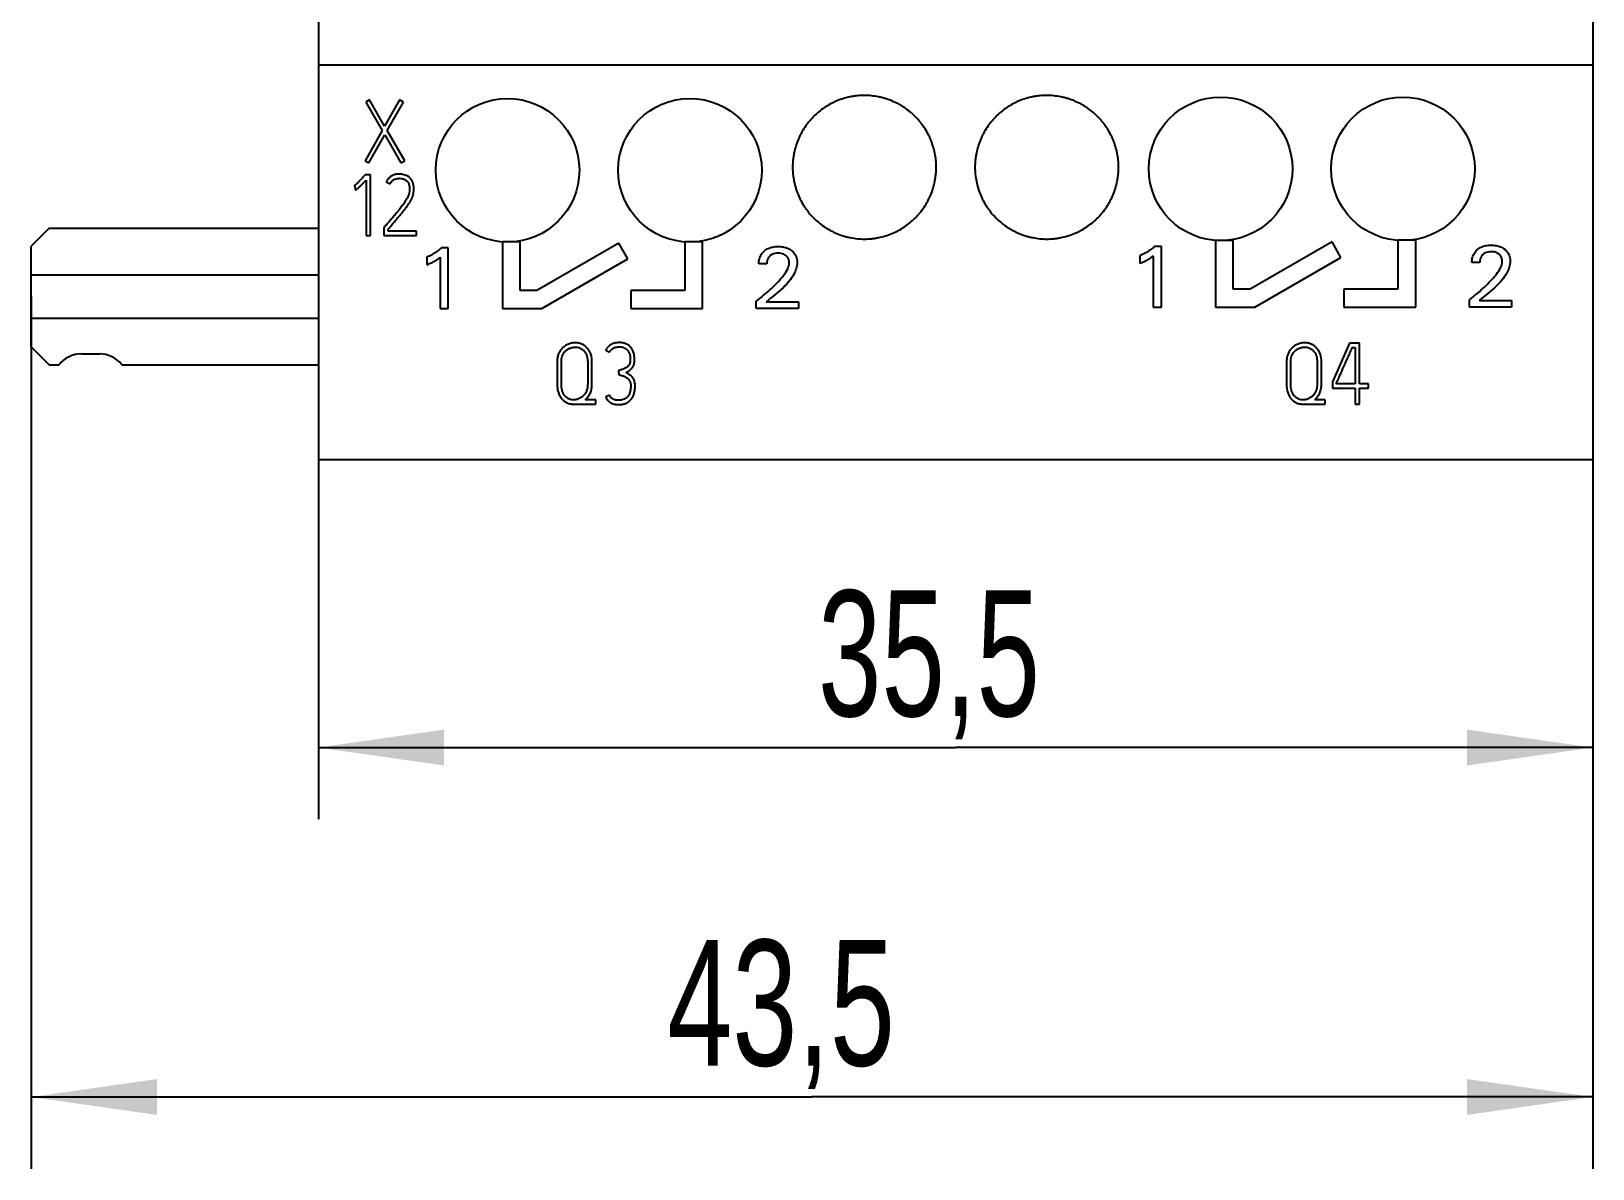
# Model space of a CAD drawing. Extents: x 0 to 420, y 0 to 297.
# Drawn here: x 102.81 to 146.31, y 124.9 to 156.59 of the extents above; entities that cross this region are included whole.
import ezdxf

# ---------------------------------------------------------------- set-up
doc = ezdxf.new("R2010")
doc.units = 0
doc.header["$LTSCALE"] = 23.1
for name, color, linetype in [('10000_FRONT', 7, 'CONTINUOUS'), ('10100_DIM_FRONT', 7, 'CONTINUOUS'), ('10500_FRONT_LABELING', 7, 'CONTINUOUS')]:
    doc.layers.add(name, color=color, linetype=linetype)
doc.styles.get("Standard").update_dxf_attribs({"font": 'txt', "width": 0.8})
doc.dimstyles.new('DIMSTYLE_1', dxfattribs={"dimtxt": 3.5, "dimasz": 3.5, "dimexe": 0.18, "dimexo": 0.0625, "dimgap": 0.09, "dimtad": 1, "dimtxsty": 'STANDARD', "dimcen": 0.09, "dimazin": 3, "dimtp": 0.05, "dimtm": 0.05, "dimtfac": 1, "dimtofl": 0, "dimtmove": 0, "dimatfit": 3, "dimtolj": 1})

# ---------------------------------------------------------------- blocks, each defined once
blk = doc.blocks.new('*D0')
at = {"layer": '10100_DIM_FRONT', "linetype": 'CONTINUOUS'}
for p, q in [((110.808052, 150.134362), (110.808052, 134.632386)), ((146.308052, 150.134362), (146.308052, 134.632386)), ((110.808052, 136.632386), (128.558052, 136.632386)), ((146.308052, 136.632386), (128.558052, 136.632386))]:
    blk.add_line(p, q, dxfattribs=at)
for points in [[(114.308052, 137.132386), (110.808052, 136.632386), (114.308052, 136.132386)], [(142.808052, 136.132386), (146.308052, 136.632386), (142.808052, 137.132386)]]:
    blk.add_solid(points, dxfattribs=at)
at = {"layer": '10100_DIM_FRONT', "linetype": 'CONTINUOUS', "width": 0.678571}
blk.add_text('35,5', height=3.5, dxfattribs=at).set_placement((124.727394, 137.507386))
blk = doc.blocks.new('*D1')
at = {"layer": '10100_DIM_FRONT', "linetype": 'CONTINUOUS'}
for p, q in [((146.308, 189.647), (146.308, 124.898)), ((102.808, 149.198), (102.808, 124.898)), ((102.808, 126.898), (124.558, 126.898)), ((146.308, 126.898), (124.558, 126.898))]:
    blk.add_line(p, q, dxfattribs=at)
for points in [[(106.308, 127.398), (102.808, 126.898), (106.308, 126.398)], [(142.808, 126.398), (146.308, 126.898), (142.808, 127.398)]]:
    blk.add_solid(points, dxfattribs=at)
at = {"layer": '10100_DIM_FRONT', "linetype": 'CONTINUOUS', "width": 0.696429}
blk.add_text('43,5', height=3.5, dxfattribs=at).set_placement((120.525, 127.773))

msp = doc.modelspace()

# ---------------------------------------------------------------- linework, layer by layer
at = {"layer": '10000_FRONT', "color": 7, "linetype": 'CONTINUOUS'}
for p, q in [((110.808, 234.648), (110.808, 144.648)), ((146.308, 234.648), (146.308, 144.648)), ((110.808, 155.648), (146.308, 155.648)), ((103.308, 151.098), (102.808, 150.598)), ((103.308, 151.098), (110.808, 151.098)), ((102.808, 147.798), (102.808, 150.598)), ((115.933, 150.717), (115.933, 148.863)), ((116.43, 150.717), (115.933, 150.717)), ((116.43, 149.364), (116.43, 150.717)), ((119.18, 150.682), (116.896, 149.364)), ((119.43, 150.249), (119.18, 150.682)), ((121.011, 150.723), (121.011, 149.363)), ((121.511, 150.723), (121.011, 150.723)), ((121.511, 148.863), (121.511, 150.723)), ((135.797, 150.756), (135.797, 148.902)), ((136.294, 150.756), (135.797, 150.756)), ((136.294, 149.403), (136.294, 150.756)), ((139.044, 150.721), (136.76, 149.403)), ((139.294, 150.288), (139.044, 150.721)), ((140.875, 150.762), (140.875, 149.402)), ((141.375, 150.762), (140.875, 150.762)), ((141.375, 148.902), (141.375, 150.762)), ((117.028, 148.863), (119.43, 150.249)), ((136.892, 148.902), (139.294, 150.288)), ((102.808, 149.798), (110.808, 149.798)), ((116.896, 149.364), (116.43, 149.364)), ((119.511, 149.363), (119.511, 148.863)), ((121.011, 149.363), (119.511, 149.363)), ((136.76, 149.403), (136.294, 149.403)), ((139.375, 149.402), (139.375, 148.902)), ((140.875, 149.402), (139.375, 149.402)), ((115.933, 148.863), (117.028, 148.863)), ((119.511, 148.863), (121.511, 148.863)), ((135.797, 148.902), (136.892, 148.902)), ((139.375, 148.902), (141.375, 148.902)), ((102.808, 148.598), (110.808, 148.598)), ((102.808, 147.798), (103.308, 147.298)), ((104.208, 147.598), (104.708, 147.598)), ((103.308, 147.298), (103.584, 147.298)), ((105.333, 147.298), (110.808, 147.298)), ((146.308, 144.648), (110.808, 144.648))]:
    msp.add_line(p, q, dxfattribs=at)
for centre in [(116.077, 152.714), (121.157, 152.714), (135.941, 152.754), (141.021, 152.754)]:
    msp.add_circle(centre, 2, dxfattribs=at)
for centre, start, end in [((104.208, 146.798), 90, 141.3178), ((104.708, 146.798), 38.6822, 90)]:
    msp.add_arc(centre, 0.8, start, end, dxfattribs=at)
for points, knots in [([(128.018, 152.798), (128.018, 152.864), (128.015, 152.929), (128.002, 153.059), (127.993, 153.123), (127.967, 153.25), (127.952, 153.313), (127.923, 153.407), (127.913, 153.438), (127.891, 153.501), (127.879, 153.531), (127.842, 153.622), (127.786, 153.74), (127.719, 153.851), (127.665, 153.933), (127.647, 153.96), (127.608, 154.012), (127.587, 154.038), (127.525, 154.115), (127.481, 154.163), (127.343, 154.302), (127.242, 154.385), (127.119, 154.468), (127.106, 154.477), (127.078, 154.494), (127.064, 154.503), (127.021, 154.528), (126.993, 154.545), (126.906, 154.591), (126.847, 154.619), (126.726, 154.67), (126.665, 154.692), (126.571, 154.72), (126.539, 154.729), (126.475, 154.745), (126.443, 154.753), (126.346, 154.772), (126.216, 154.791), (126.085, 154.798), (125.955, 154.798), (125.889, 154.795), (125.79, 154.785), (125.758, 154.781), (125.692, 154.772), (125.66, 154.766), (125.563, 154.747), (125.5, 154.731), (125.375, 154.693), (125.313, 154.671), (125.222, 154.633), (125.192, 154.62), (125.148, 154.599), (125.133, 154.591), (125.103, 154.576), (125.03, 154.538), (124.96, 154.496), (124.797, 154.387), (124.696, 154.305), (124.58, 154.188), (124.557, 154.164), (124.513, 154.115), (124.492, 154.09), (124.429, 154.015), (124.391, 153.962), (124.318, 153.854), (124.285, 153.798), (124.239, 153.712), (124.224, 153.682), (124.196, 153.623), (124.182, 153.593), (124.145, 153.502), (124.101, 153.379), (124.069, 153.253), (124.05, 153.157), (124.045, 153.125), (124.035, 153.06), (124.031, 153.028), (124.021, 152.929), (124.018, 152.864), (124.018, 152.798)], [0, 0, 0, 0, 0.03125, 0.03125, 0.0625, 0.0625, 0.09375, 0.09375, 0.109375, 0.109375, 0.125, 0.125, 0.15625, 0.1875, 0.1875, 0.203125, 0.203125, 0.21875, 0.21875, 0.25, 0.25, 0.3125, 0.3125, 0.320312, 0.320312, 0.328125, 0.328125, 0.34375, 0.34375, 0.375, 0.375, 0.40625, 0.40625, 0.421875, 0.421875, 0.4375, 0.4375, 0.46875, 0.5, 0.5, 0.53125, 0.53125, 0.546875, 0.546875, 0.5625, 0.5625, 0.59375, 0.59375, 0.625, 0.625, 0.640625, 0.640625, 0.648438, 0.648438, 0.65625, 0.6875, 0.6875, 0.75, 0.75, 0.765625, 0.765625, 0.78125, 0.78125, 0.8125, 0.8125, 0.84375, 0.84375, 0.859375, 0.859375, 0.875, 0.875, 0.90625, 0.9375, 0.9375, 0.953125, 0.953125, 0.96875, 0.96875, 1, 1, 1, 1]), ([(133.098, 152.798), (133.098, 152.864), (133.095, 152.929), (133.082, 153.059), (133.073, 153.123), (133.047, 153.25), (133.032, 153.313), (133.003, 153.407), (132.993, 153.438), (132.971, 153.501), (132.959, 153.531), (132.922, 153.622), (132.866, 153.74), (132.799, 153.851), (132.745, 153.933), (132.727, 153.96), (132.688, 154.012), (132.667, 154.038), (132.605, 154.115), (132.561, 154.163), (132.423, 154.302), (132.322, 154.385), (132.199, 154.468), (132.186, 154.477), (132.158, 154.494), (132.144, 154.503), (132.101, 154.528), (132.073, 154.545), (131.986, 154.591), (131.927, 154.619), (131.806, 154.67), (131.745, 154.692), (131.651, 154.72), (131.619, 154.729), (131.555, 154.745), (131.523, 154.753), (131.426, 154.772), (131.296, 154.791), (131.165, 154.798), (131.035, 154.798), (130.969, 154.795), (130.87, 154.785), (130.838, 154.781), (130.772, 154.772), (130.74, 154.766), (130.643, 154.747), (130.58, 154.731), (130.455, 154.693), (130.393, 154.671), (130.302, 154.633), (130.272, 154.62), (130.228, 154.599), (130.213, 154.591), (130.183, 154.576), (130.11, 154.538), (130.04, 154.496), (129.877, 154.387), (129.776, 154.305), (129.66, 154.188), (129.637, 154.164), (129.593, 154.115), (129.572, 154.09), (129.509, 154.015), (129.471, 153.962), (129.398, 153.854), (129.365, 153.798), (129.319, 153.712), (129.304, 153.682), (129.276, 153.623), (129.262, 153.593), (129.225, 153.502), (129.181, 153.379), (129.149, 153.253), (129.13, 153.157), (129.125, 153.125), (129.115, 153.06), (129.111, 153.028), (129.101, 152.929), (129.098, 152.864), (129.098, 152.798)], [0, 0, 0, 0, 0.03125, 0.03125, 0.0625, 0.0625, 0.09375, 0.09375, 0.109375, 0.109375, 0.125, 0.125, 0.15625, 0.1875, 0.1875, 0.203125, 0.203125, 0.21875, 0.21875, 0.25, 0.25, 0.3125, 0.3125, 0.320312, 0.320312, 0.328125, 0.328125, 0.34375, 0.34375, 0.375, 0.375, 0.40625, 0.40625, 0.421875, 0.421875, 0.4375, 0.4375, 0.46875, 0.5, 0.5, 0.53125, 0.53125, 0.546875, 0.546875, 0.5625, 0.5625, 0.59375, 0.59375, 0.625, 0.625, 0.640625, 0.640625, 0.648438, 0.648438, 0.65625, 0.6875, 0.6875, 0.75, 0.75, 0.765625, 0.765625, 0.78125, 0.78125, 0.8125, 0.8125, 0.84375, 0.84375, 0.859375, 0.859375, 0.875, 0.875, 0.90625, 0.9375, 0.9375, 0.953125, 0.953125, 0.96875, 0.96875, 1, 1, 1, 1]), ([(124.018, 152.798), (124.018, 152.732), (124.021, 152.667), (124.034, 152.537), (124.044, 152.473), (124.069, 152.346), (124.084, 152.283), (124.113, 152.189), (124.123, 152.157), (124.145, 152.095), (124.157, 152.065), (124.194, 151.974), (124.25, 151.856), (124.317, 151.745), (124.371, 151.663), (124.39, 151.636), (124.429, 151.584), (124.449, 151.558), (124.511, 151.481), (124.555, 151.433), (124.693, 151.294), (124.794, 151.211), (124.917, 151.128), (124.93, 151.119), (124.958, 151.102), (124.972, 151.093), (125.015, 151.068), (125.043, 151.051), (125.13, 151.005), (125.189, 150.977), (125.31, 150.926), (125.371, 150.904), (125.465, 150.876), (125.497, 150.867), (125.561, 150.851), (125.593, 150.843), (125.69, 150.824), (125.82, 150.805), (125.951, 150.798), (126.082, 150.798), (126.147, 150.801), (126.246, 150.811), (126.279, 150.815), (126.344, 150.824), (126.506, 150.853), (126.662, 150.9), (126.814, 150.963), (126.844, 150.976), (126.889, 150.997), (126.904, 151.005), (126.933, 151.02), (127.006, 151.058), (127.076, 151.1), (127.239, 151.209), (127.34, 151.291), (127.457, 151.408), (127.479, 151.432), (127.523, 151.481), (127.545, 151.506), (127.607, 151.581), (127.645, 151.634), (127.718, 151.742), (127.751, 151.798), (127.798, 151.884), (127.812, 151.914), (127.84, 151.973), (127.854, 152.003), (127.891, 152.094), (127.935, 152.217), (127.967, 152.343), (127.986, 152.439), (127.991, 152.471), (128.001, 152.535), (128.005, 152.568), (128.015, 152.666), (128.018, 152.732), (128.018, 152.798)], [0, 0, 0, 0, 0.03125, 0.03125, 0.0625, 0.0625, 0.09375, 0.09375, 0.109375, 0.109375, 0.125, 0.125, 0.15625, 0.1875, 0.1875, 0.203125, 0.203125, 0.21875, 0.21875, 0.25, 0.25, 0.3125, 0.3125, 0.320312, 0.320312, 0.328125, 0.328125, 0.34375, 0.34375, 0.375, 0.375, 0.40625, 0.40625, 0.421875, 0.421875, 0.4375, 0.4375, 0.46875, 0.5, 0.5, 0.53125, 0.53125, 0.546875, 0.546875, 0.5625, 0.625, 0.625, 0.640625, 0.640625, 0.648438, 0.648438, 0.65625, 0.6875, 0.6875, 0.75, 0.75, 0.765625, 0.765625, 0.78125, 0.78125, 0.8125, 0.8125, 0.84375, 0.84375, 0.859375, 0.859375, 0.875, 0.875, 0.90625, 0.9375, 0.9375, 0.953125, 0.953125, 0.96875, 0.96875, 1, 1, 1, 1]), ([(129.098, 152.798), (129.098, 152.732), (129.101, 152.667), (129.114, 152.537), (129.124, 152.473), (129.149, 152.346), (129.164, 152.283), (129.193, 152.189), (129.203, 152.157), (129.225, 152.095), (129.237, 152.065), (129.274, 151.974), (129.33, 151.856), (129.397, 151.745), (129.451, 151.663), (129.47, 151.636), (129.509, 151.584), (129.529, 151.558), (129.591, 151.481), (129.635, 151.433), (129.773, 151.294), (129.874, 151.211), (129.997, 151.128), (130.01, 151.119), (130.038, 151.102), (130.052, 151.093), (130.095, 151.068), (130.123, 151.051), (130.21, 151.005), (130.269, 150.977), (130.39, 150.926), (130.451, 150.904), (130.545, 150.876), (130.577, 150.867), (130.641, 150.851), (130.673, 150.843), (130.77, 150.824), (130.9, 150.805), (131.031, 150.798), (131.162, 150.798), (131.227, 150.801), (131.326, 150.811), (131.359, 150.815), (131.424, 150.824), (131.586, 150.853), (131.742, 150.9), (131.894, 150.963), (131.924, 150.976), (131.969, 150.997), (131.984, 151.005), (132.013, 151.02), (132.086, 151.058), (132.156, 151.1), (132.319, 151.209), (132.42, 151.291), (132.537, 151.408), (132.559, 151.432), (132.603, 151.481), (132.625, 151.506), (132.687, 151.581), (132.725, 151.634), (132.798, 151.742), (132.831, 151.798), (132.878, 151.884), (132.892, 151.914), (132.92, 151.973), (132.934, 152.003), (132.971, 152.094), (133.015, 152.217), (133.047, 152.343), (133.066, 152.439), (133.071, 152.471), (133.081, 152.535), (133.085, 152.568), (133.095, 152.666), (133.098, 152.732), (133.098, 152.798)], [0, 0, 0, 0, 0.03125, 0.03125, 0.0625, 0.0625, 0.09375, 0.09375, 0.109375, 0.109375, 0.125, 0.125, 0.15625, 0.1875, 0.1875, 0.203125, 0.203125, 0.21875, 0.21875, 0.25, 0.25, 0.3125, 0.3125, 0.320312, 0.320312, 0.328125, 0.328125, 0.34375, 0.34375, 0.375, 0.375, 0.40625, 0.40625, 0.421875, 0.421875, 0.4375, 0.4375, 0.46875, 0.5, 0.5, 0.53125, 0.53125, 0.546875, 0.546875, 0.5625, 0.625, 0.625, 0.640625, 0.640625, 0.648438, 0.648438, 0.65625, 0.6875, 0.6875, 0.75, 0.75, 0.765625, 0.765625, 0.78125, 0.78125, 0.8125, 0.8125, 0.84375, 0.84375, 0.859375, 0.859375, 0.875, 0.875, 0.90625, 0.9375, 0.9375, 0.953125, 0.953125, 0.96875, 0.96875, 1, 1, 1, 1])]:
    msp.add_open_spline(points, degree=3, knots=knots, dxfattribs=at)
at = {"layer": '10500_FRONT_LABELING', "color": 7, "linetype": 'CONTINUOUS'}
for p, q in [((112.228, 154.674), (112.127, 154.615)), ((112.127, 154.615), (112.587, 153.82)), ((112.653, 153.938), (112.228, 154.674)), ((113.07, 154.674), (112.653, 153.938)), ((112.723, 153.818), (113.176, 154.615)), ((113.176, 154.615), (113.07, 154.674)), ((112.587, 153.82), (112.108, 152.979)), ((112.212, 152.92), (112.655, 153.7)), ((112.655, 153.7), (113.108, 152.92)), ((113.212, 152.979), (112.723, 153.818)), ((112.108, 152.979), (112.212, 152.92)), ((113.108, 152.92), (113.212, 152.979)), ((111.808, 152.284), (111.822, 152.289)), ((111.822, 152.289), (111.829, 152.169)), ((112.108, 152.589), (112.091, 152.57)), ((112.256, 152.589), (112.108, 152.589)), ((112.138, 152.442), (112.138, 150.896)), ((112.256, 150.896), (112.256, 152.589)), ((112.697, 152.388), (112.803, 152.334)), ((112.647, 151.131), (112.633, 151.115)), ((112.633, 151.115), (112.633, 150.898)), ((112.751, 151.016), (112.751, 151.072)), ((113.539, 151.016), (112.751, 151.016)), ((113.539, 150.898), (113.539, 151.016)), ((112.138, 150.896), (112.256, 150.896)), ((112.633, 150.898), (113.539, 150.898)), ((114.427, 150.555), (114.234, 150.555)), ((114.427, 148.864), (114.427, 150.555)), ((134.291, 150.594), (134.098, 150.594)), ((134.291, 148.904), (134.291, 150.594)), ((113.827, 150.293), (113.827, 150.081)), ((114.199, 150.292), (114.199, 148.864)), ((123.297, 150.105), (123.077, 150.105)), ((133.691, 150.333), (133.691, 150.12)), ((134.063, 150.331), (134.063, 148.904)), ((143.161, 150.145), (142.941, 150.145)), ((114.199, 148.864), (114.427, 148.864)), ((123.007, 148.864), (123.007, 149.068)), ((124.179, 148.864), (123.007, 148.864)), ((123.284, 149.05), (124.179, 149.05)), ((124.179, 149.05), (124.179, 148.864)), ((134.063, 148.904), (134.291, 148.904)), ((142.871, 148.904), (142.871, 149.107)), ((144.043, 148.904), (142.871, 148.904)), ((143.148, 149.089), (144.043, 149.089)), ((144.043, 149.089), (144.043, 148.904)), ((118.811, 147.7), (118.92, 147.646)), ((139.53, 147.898), (139.054, 146.823)), ((139.811, 147.898), (139.53, 147.898)), ((139.608, 147.78), (139.69, 147.78)), ((139.69, 147.78), (139.69, 146.766)), ((139.811, 146.766), (139.811, 147.898)), ((117.458, 147.384), (117.458, 146.74)), ((117.576, 146.74), (117.576, 147.384)), ((118.309, 147.384), (118.309, 146.754)), ((118.429, 146.754), (118.429, 147.384)), ((119.172, 147.134), (119.179, 147.016)), ((137.778, 147.384), (137.778, 146.74)), ((137.896, 146.74), (137.896, 147.384)), ((138.629, 147.384), (138.629, 146.754)), ((138.749, 146.754), (138.749, 147.384)), ((139.054, 146.823), (139.054, 146.648)), ((139.054, 146.648), (139.69, 146.648)), ((139.172, 146.766), (139.172, 146.797)), ((139.69, 146.766), (139.172, 146.766)), ((139.69, 146.648), (139.69, 146.198)), ((140.06, 146.766), (139.811, 146.766)), ((139.811, 146.198), (139.811, 146.648)), ((139.811, 146.648), (140.06, 146.648)), ((140.06, 146.648), (140.06, 146.766)), ((117.92, 146.198), (118.533, 146.198)), ((118.533, 146.318), (118.241, 146.318)), ((118.533, 146.198), (118.533, 146.318)), ((118.92, 146.45), (118.811, 146.401)), ((138.24, 146.198), (138.853, 146.198)), ((138.853, 146.318), (138.561, 146.318)), ((138.853, 146.198), (138.853, 146.318)), ((139.69, 146.198), (139.811, 146.198))]:
    msp.add_line(p, q, dxfattribs=at)
for points, knots in [([(112.091, 152.57), (112.08, 152.557), (112.069, 152.545), (112.046, 152.52), (112.035, 152.508), (112.001, 152.471), (111.978, 152.446), (111.932, 152.397), (111.908, 152.373), (111.872, 152.338), (111.86, 152.327), (111.841, 152.31), (111.835, 152.305), (111.822, 152.294), (111.815, 152.289), (111.808, 152.284)], [0, 0, 0, 0, 0.125, 0.125, 0.25, 0.25, 0.5, 0.5, 0.75, 0.75, 0.875, 0.875, 0.9375, 0.9375, 1, 1, 1, 1]), ([(111.829, 152.169), (111.834, 152.169), (111.838, 152.17), (111.847, 152.171), (111.851, 152.172), (111.859, 152.175), (111.863, 152.177), (111.871, 152.182), (111.874, 152.184), (111.885, 152.192), (111.892, 152.197), (111.906, 152.208), (111.912, 152.214), (111.932, 152.231), (111.944, 152.243), (111.97, 152.267), (111.982, 152.279), (112.019, 152.316), (112.043, 152.341), (112.091, 152.391), (112.114, 152.417), (112.138, 152.442)], [0, 0, 0, 0, 0.03125, 0.03125, 0.0625, 0.0625, 0.09375, 0.09375, 0.125, 0.125, 0.1875, 0.1875, 0.25, 0.25, 0.375, 0.375, 0.5, 0.5, 0.75, 0.75, 1, 1, 1, 1]), ([(112.803, 152.334), (112.812, 152.354), (112.824, 152.372), (112.845, 152.398), (112.852, 152.406), (112.868, 152.421), (112.884, 152.436), (112.902, 152.448), (112.921, 152.459), (112.931, 152.464), (112.962, 152.477), (112.983, 152.482), (113.015, 152.487), (113.027, 152.488), (113.048, 152.489), (113.059, 152.49), (113.092, 152.489), (113.114, 152.487), (113.146, 152.481), (113.157, 152.479), (113.178, 152.472), (113.189, 152.469), (113.209, 152.46), (113.219, 152.455), (113.238, 152.444), (113.247, 152.438), (113.264, 152.424), (113.272, 152.417), (113.283, 152.405), (113.286, 152.401), (113.293, 152.392), (113.296, 152.388), (113.306, 152.374), (113.311, 152.364), (113.321, 152.345), (113.325, 152.335), (113.336, 152.304), (113.34, 152.282), (113.345, 152.25), (113.346, 152.239), (113.347, 152.217), (113.348, 152.206), (113.348, 152.174), (113.346, 152.152), (113.341, 152.109), (113.337, 152.088), (113.329, 152.056), (113.326, 152.046), (113.32, 152.025), (113.317, 152.014), (113.306, 151.984), (113.297, 151.964), (113.277, 151.926), (113.266, 151.907), (113.244, 151.87), (113.232, 151.852), (113.196, 151.798), (113.171, 151.763), (113.12, 151.693), (113.094, 151.659), (113.04, 151.591), (113.012, 151.558), (112.957, 151.492), (112.929, 151.459), (112.873, 151.393), (112.845, 151.36), (112.789, 151.295), (112.761, 151.262), (112.718, 151.213), (112.704, 151.197), (112.676, 151.164), (112.662, 151.148), (112.647, 151.131)], [0, 0, 0, 0, 0.03125, 0.03125, 0.046875, 0.046875, 0.0625, 0.078125, 0.078125, 0.09375, 0.09375, 0.125, 0.125, 0.140625, 0.140625, 0.15625, 0.15625, 0.1875, 0.1875, 0.203125, 0.203125, 0.21875, 0.21875, 0.234375, 0.234375, 0.25, 0.25, 0.265625, 0.265625, 0.273438, 0.273438, 0.28125, 0.28125, 0.296875, 0.296875, 0.3125, 0.3125, 0.34375, 0.34375, 0.359375, 0.359375, 0.375, 0.375, 0.40625, 0.40625, 0.4375, 0.4375, 0.453125, 0.453125, 0.46875, 0.46875, 0.5, 0.5, 0.53125, 0.53125, 0.5625, 0.5625, 0.625, 0.625, 0.6875, 0.6875, 0.75, 0.75, 0.8125, 0.8125, 0.875, 0.875, 0.9375, 0.9375, 0.96875, 0.96875, 1, 1, 1, 1]), ([(112.751, 151.072), (112.784, 151.112), (112.817, 151.151), (112.883, 151.229), (112.917, 151.268), (112.983, 151.346), (113.016, 151.385), (113.082, 151.463), (113.115, 151.502), (113.179, 151.582), (113.211, 151.622), (113.257, 151.683), (113.273, 151.703), (113.302, 151.745), (113.317, 151.766), (113.345, 151.809), (113.359, 151.831), (113.385, 151.875), (113.397, 151.897), (113.419, 151.944), (113.428, 151.967), (113.444, 152.016), (113.45, 152.041), (113.46, 152.092), (113.464, 152.117), (113.468, 152.168), (113.469, 152.193), (113.467, 152.244), (113.464, 152.27), (113.455, 152.321), (113.449, 152.346), (113.436, 152.382), (113.431, 152.394), (113.419, 152.417), (113.413, 152.429), (113.399, 152.45), (113.392, 152.461), (113.376, 152.481), (113.367, 152.49), (113.349, 152.509), (113.339, 152.518), (113.319, 152.534), (113.309, 152.541), (113.287, 152.554), (113.275, 152.56), (113.252, 152.57), (113.239, 152.575), (113.203, 152.588), (113.178, 152.595), (113.14, 152.602), (113.127, 152.604), (113.102, 152.606), (113.089, 152.607), (113.05, 152.608), (113.024, 152.607), (112.985, 152.603), (112.973, 152.601), (112.947, 152.595), (112.935, 152.592), (112.897, 152.581), (112.874, 152.57), (112.84, 152.551), (112.829, 152.544), (112.808, 152.529), (112.788, 152.512), (112.77, 152.494), (112.752, 152.475), (112.744, 152.465), (112.721, 152.434), (112.708, 152.412), (112.697, 152.388)], [0, 0, 0, 0, 0.0625, 0.0625, 0.125, 0.125, 0.1875, 0.1875, 0.25, 0.25, 0.3125, 0.3125, 0.34375, 0.34375, 0.375, 0.375, 0.40625, 0.40625, 0.4375, 0.4375, 0.46875, 0.46875, 0.5, 0.5, 0.53125, 0.53125, 0.5625, 0.5625, 0.59375, 0.59375, 0.625, 0.625, 0.640625, 0.640625, 0.65625, 0.65625, 0.671875, 0.671875, 0.6875, 0.6875, 0.703125, 0.703125, 0.71875, 0.71875, 0.734375, 0.734375, 0.75, 0.75, 0.78125, 0.78125, 0.796875, 0.796875, 0.8125, 0.8125, 0.84375, 0.84375, 0.859375, 0.859375, 0.875, 0.875, 0.90625, 0.90625, 0.921875, 0.921875, 0.9375, 0.953125, 0.953125, 0.96875, 0.96875, 1, 1, 1, 1]), ([(114.234, 150.555), (114.195, 150.517), (114.112, 150.447), (113.975, 150.359), (113.877, 150.313), (113.827, 150.293)], [0, 0, 0, 0, 0.335376, 0.666733, 1, 1, 1, 1]), ([(123.077, 150.105), (123.076, 150.153), (123.086, 150.246), (123.139, 150.372), (123.226, 150.471), (123.337, 150.541), (123.467, 150.582), (123.609, 150.593), (123.749, 150.583), (123.877, 150.547), (123.988, 150.484), (124.078, 150.395), (124.134, 150.274), (124.159, 150.071), (124.048, 149.763), (123.738, 149.4), (123.439, 149.18), (123.284, 149.05)], [0, 0, 0, 0, 0.047634, 0.090966, 0.134024, 0.175852, 0.219839, 0.26854, 0.316048, 0.358805, 0.398874, 0.441275, 0.482994, 0.528552, 0.640457, 0.793497, 1, 1, 1, 1]), ([(134.098, 150.594), (134.059, 150.556), (133.977, 150.486), (133.84, 150.398), (133.742, 150.352), (133.691, 150.333)], [0, 0, 0, 0, 0.335376, 0.666733, 1, 1, 1, 1]), ([(142.941, 150.145), (142.94, 150.192), (142.951, 150.285), (143.003, 150.412), (143.091, 150.51), (143.201, 150.58), (143.332, 150.621), (143.474, 150.633), (143.614, 150.622), (143.741, 150.587), (143.852, 150.524), (143.943, 150.434), (143.998, 150.313), (144.023, 150.111), (143.913, 149.803), (143.602, 149.439), (143.303, 149.219), (143.148, 149.089)], [0, 0, 0, 0, 0.047634, 0.090966, 0.134024, 0.175852, 0.219839, 0.26854, 0.316048, 0.358805, 0.398874, 0.441275, 0.482994, 0.528552, 0.640457, 0.793497, 1, 1, 1, 1]), ([(113.827, 150.081), (113.862, 150.095), (113.928, 150.122), (114.018, 150.166), (114.083, 150.205), (114.13, 150.237), (114.164, 150.263), (114.187, 150.282), (114.199, 150.292)], [0, 0, 0, 0, 0.263331, 0.496838, 0.701719, 0.791454, 0.890837, 1, 1, 1, 1]), ([(123.007, 149.068), (123.073, 149.118), (123.201, 149.22), (123.383, 149.378), (123.572, 149.56), (123.747, 149.752), (123.881, 149.946), (123.931, 150.103), (123.918, 150.211), (123.887, 150.284), (123.835, 150.34), (123.77, 150.38), (123.694, 150.402), (123.61, 150.409), (123.524, 150.402), (123.446, 150.374), (123.381, 150.329), (123.331, 150.267), (123.302, 150.19), (123.297, 150.134), (123.297, 150.105)], [0, 0, 0, 0, 0.104116, 0.205085, 0.303144, 0.433178, 0.529839, 0.598022, 0.633057, 0.664801, 0.696393, 0.726886, 0.759247, 0.795227, 0.832181, 0.865789, 0.898315, 0.930542, 0.963549, 1, 1, 1, 1]), ([(133.691, 150.12), (133.726, 150.134), (133.792, 150.161), (133.883, 150.206), (133.948, 150.245), (133.994, 150.277), (134.028, 150.303), (134.051, 150.321), (134.063, 150.331)], [0, 0, 0, 0, 0.263331, 0.496838, 0.701719, 0.791454, 0.890837, 1, 1, 1, 1]), ([(142.871, 149.107), (142.937, 149.157), (143.065, 149.259), (143.248, 149.418), (143.437, 149.599), (143.611, 149.791), (143.745, 149.985), (143.795, 150.142), (143.782, 150.25), (143.751, 150.324), (143.699, 150.379), (143.634, 150.419), (143.558, 150.442), (143.474, 150.448), (143.389, 150.441), (143.31, 150.414), (143.245, 150.368), (143.196, 150.306), (143.167, 150.229), (143.161, 150.173), (143.161, 150.145)], [0, 0, 0, 0, 0.104116, 0.205085, 0.303144, 0.433178, 0.529839, 0.598022, 0.633057, 0.664801, 0.696393, 0.726886, 0.759247, 0.795227, 0.832181, 0.865789, 0.898315, 0.930542, 0.963549, 1, 1, 1, 1]), ([(118.429, 147.384), (118.429, 147.451), (118.421, 147.516), (118.396, 147.595), (118.39, 147.611), (118.377, 147.641), (118.369, 147.656), (118.354, 147.685), (118.345, 147.699), (118.331, 147.72), (118.326, 147.727), (118.316, 147.74), (118.31, 147.747), (118.283, 147.778), (118.259, 147.801), (118.219, 147.83), (118.205, 147.839), (118.176, 147.856), (118.161, 147.864), (118.115, 147.884), (118.083, 147.893), (118.033, 147.903), (118.017, 147.905), (117.983, 147.907), (117.967, 147.908), (117.933, 147.907), (117.916, 147.906), (117.883, 147.902), (117.866, 147.899), (117.818, 147.887), (117.786, 147.877), (117.748, 147.86), (117.74, 147.857), (117.725, 147.849), (117.717, 147.845), (117.696, 147.833), (117.682, 147.824), (117.655, 147.805), (117.642, 147.794), (117.623, 147.778), (117.617, 147.772), (117.604, 147.761), (117.599, 147.755), (117.57, 147.724), (117.55, 147.698), (117.524, 147.655), (117.517, 147.641), (117.502, 147.611), (117.496, 147.595), (117.484, 147.564), (117.479, 147.548), (117.471, 147.516), (117.468, 147.5), (117.463, 147.467), (117.461, 147.451), (117.459, 147.417), (117.458, 147.401), (117.458, 147.384)], [0, 0, 0, 0, 0.125, 0.125, 0.15625, 0.15625, 0.1875, 0.1875, 0.21875, 0.21875, 0.234375, 0.234375, 0.25, 0.25, 0.3125, 0.3125, 0.34375, 0.34375, 0.375, 0.375, 0.4375, 0.4375, 0.46875, 0.46875, 0.5, 0.5, 0.53125, 0.53125, 0.5625, 0.5625, 0.625, 0.625, 0.640625, 0.640625, 0.65625, 0.65625, 0.6875, 0.6875, 0.71875, 0.71875, 0.734375, 0.734375, 0.75, 0.75, 0.8125, 0.8125, 0.84375, 0.84375, 0.875, 0.875, 0.90625, 0.90625, 0.9375, 0.9375, 0.96875, 0.96875, 1, 1, 1, 1]), ([(119.375, 147.08), (119.39, 147.087), (119.405, 147.096), (119.435, 147.112), (119.449, 147.121), (119.471, 147.135), (119.478, 147.14), (119.491, 147.15), (119.498, 147.156), (119.51, 147.167), (119.516, 147.173), (119.529, 147.185), (119.534, 147.192), (119.551, 147.211), (119.561, 147.225), (119.574, 147.247), (119.578, 147.255), (119.586, 147.27), (119.589, 147.278), (119.599, 147.302), (119.604, 147.319), (119.61, 147.352), (119.613, 147.369), (119.615, 147.403), (119.616, 147.42), (119.615, 147.455), (119.615, 147.472), (119.611, 147.522), (119.607, 147.556), (119.596, 147.606), (119.592, 147.623), (119.581, 147.656), (119.575, 147.672), (119.561, 147.703), (119.553, 147.718), (119.54, 147.74), (119.535, 147.748), (119.525, 147.762), (119.52, 147.768), (119.504, 147.788), (119.492, 147.801), (119.474, 147.818), (119.467, 147.824), (119.454, 147.834), (119.447, 147.84), (119.411, 147.864), (119.38, 147.879), (119.339, 147.892), (119.33, 147.894), (119.313, 147.899), (119.288, 147.904), (119.246, 147.91), (119.211, 147.912), (119.177, 147.912), (119.16, 147.912), (119.108, 147.908), (119.074, 147.903), (119.033, 147.891), (119.025, 147.888), (119.009, 147.882), (119.001, 147.879), (118.977, 147.869), (118.946, 147.853), (118.918, 147.833), (118.898, 147.816), (118.892, 147.81), (118.879, 147.798), (118.873, 147.792), (118.856, 147.773), (118.846, 147.76), (118.832, 147.738), (118.827, 147.731), (118.819, 147.716), (118.815, 147.708), (118.811, 147.7)], [0, 0, 0, 0, 0.03125, 0.03125, 0.0625, 0.0625, 0.078125, 0.078125, 0.09375, 0.09375, 0.109375, 0.109375, 0.125, 0.125, 0.15625, 0.15625, 0.171875, 0.171875, 0.1875, 0.1875, 0.21875, 0.21875, 0.25, 0.25, 0.28125, 0.28125, 0.3125, 0.3125, 0.375, 0.375, 0.40625, 0.40625, 0.4375, 0.4375, 0.46875, 0.46875, 0.484375, 0.484375, 0.5, 0.5, 0.53125, 0.53125, 0.546875, 0.546875, 0.5625, 0.5625, 0.625, 0.625, 0.640625, 0.640625, 0.65625, 0.6875, 0.71875, 0.71875, 0.75, 0.75, 0.8125, 0.8125, 0.828125, 0.828125, 0.84375, 0.84375, 0.875, 0.90625, 0.90625, 0.921875, 0.921875, 0.9375, 0.9375, 0.96875, 0.96875, 0.984375, 0.984375, 1, 1, 1, 1]), ([(138.749, 147.384), (138.749, 147.451), (138.741, 147.516), (138.716, 147.595), (138.71, 147.611), (138.697, 147.641), (138.689, 147.656), (138.674, 147.685), (138.665, 147.699), (138.651, 147.72), (138.646, 147.727), (138.636, 147.74), (138.63, 147.747), (138.603, 147.778), (138.579, 147.801), (138.539, 147.83), (138.525, 147.839), (138.496, 147.856), (138.481, 147.864), (138.435, 147.884), (138.403, 147.893), (138.353, 147.903), (138.337, 147.905), (138.303, 147.907), (138.287, 147.908), (138.253, 147.907), (138.236, 147.906), (138.203, 147.902), (138.186, 147.899), (138.138, 147.887), (138.106, 147.877), (138.068, 147.86), (138.06, 147.857), (138.045, 147.849), (138.037, 147.845), (138.016, 147.833), (138.002, 147.824), (137.975, 147.805), (137.962, 147.794), (137.943, 147.778), (137.937, 147.772), (137.924, 147.761), (137.919, 147.755), (137.89, 147.724), (137.87, 147.698), (137.844, 147.655), (137.837, 147.641), (137.822, 147.611), (137.816, 147.595), (137.804, 147.564), (137.799, 147.548), (137.791, 147.516), (137.788, 147.5), (137.783, 147.467), (137.781, 147.451), (137.779, 147.417), (137.778, 147.401), (137.778, 147.384)], [0, 0, 0, 0, 0.125, 0.125, 0.15625, 0.15625, 0.1875, 0.1875, 0.21875, 0.21875, 0.234375, 0.234375, 0.25, 0.25, 0.3125, 0.3125, 0.34375, 0.34375, 0.375, 0.375, 0.4375, 0.4375, 0.46875, 0.46875, 0.5, 0.5, 0.53125, 0.53125, 0.5625, 0.5625, 0.625, 0.625, 0.640625, 0.640625, 0.65625, 0.65625, 0.6875, 0.6875, 0.71875, 0.71875, 0.734375, 0.734375, 0.75, 0.75, 0.8125, 0.8125, 0.84375, 0.84375, 0.875, 0.875, 0.90625, 0.90625, 0.9375, 0.9375, 0.96875, 0.96875, 1, 1, 1, 1]), ([(117.576, 147.384), (117.576, 147.409), (117.578, 147.435), (117.585, 147.484), (117.591, 147.509), (117.603, 147.545), (117.608, 147.557), (117.619, 147.58), (117.625, 147.591), (117.638, 147.613), (117.644, 147.624), (117.659, 147.645), (117.668, 147.655), (117.693, 147.683), (117.712, 147.7), (117.743, 147.722), (117.754, 147.729), (117.776, 147.742), (117.788, 147.748), (117.823, 147.763), (117.847, 147.771), (117.885, 147.78), (117.897, 147.782), (117.923, 147.786), (117.935, 147.787), (117.961, 147.787), (117.974, 147.787), (117.999, 147.785), (118.012, 147.784), (118.05, 147.777), (118.074, 147.77), (118.109, 147.755), (118.121, 147.749), (118.143, 147.736), (118.154, 147.729), (118.174, 147.714), (118.184, 147.706), (118.202, 147.688), (118.211, 147.679), (118.235, 147.649), (118.249, 147.628), (118.266, 147.594), (118.272, 147.582), (118.281, 147.558), (118.285, 147.546), (118.296, 147.51), (118.301, 147.485), (118.308, 147.435), (118.309, 147.409), (118.309, 147.384)], [0, 0, 0, 0, 0.0625, 0.0625, 0.125, 0.125, 0.15625, 0.15625, 0.1875, 0.1875, 0.21875, 0.21875, 0.25, 0.25, 0.3125, 0.3125, 0.34375, 0.34375, 0.375, 0.375, 0.4375, 0.4375, 0.46875, 0.46875, 0.5, 0.5, 0.53125, 0.53125, 0.5625, 0.5625, 0.625, 0.625, 0.65625, 0.65625, 0.6875, 0.6875, 0.71875, 0.71875, 0.75, 0.75, 0.8125, 0.8125, 0.84375, 0.84375, 0.875, 0.875, 0.9375, 0.9375, 1, 1, 1, 1]), ([(118.92, 147.646), (118.926, 147.658), (118.933, 147.67), (118.949, 147.693), (118.958, 147.704), (118.977, 147.724), (118.988, 147.734), (119.011, 147.75), (119.023, 147.758), (119.048, 147.77), (119.061, 147.775), (119.088, 147.783), (119.102, 147.786), (119.13, 147.791), (119.144, 147.792), (119.172, 147.794), (119.186, 147.794), (119.229, 147.793), (119.257, 147.791), (119.291, 147.782), (119.298, 147.78), (119.311, 147.776), (119.318, 147.774), (119.338, 147.766), (119.35, 147.759), (119.368, 147.748), (119.374, 147.744), (119.385, 147.735), (119.39, 147.73), (119.406, 147.716), (119.415, 147.705), (119.428, 147.689), (119.432, 147.683), (119.44, 147.671), (119.451, 147.653), (119.46, 147.634), (119.471, 147.608), (119.475, 147.595), (119.483, 147.568), (119.486, 147.554), (119.493, 147.513), (119.495, 147.485), (119.496, 147.443), (119.495, 147.429), (119.494, 147.401), (119.493, 147.387), (119.489, 147.359), (119.485, 147.345), (119.475, 147.319), (119.469, 147.306), (119.458, 147.289), (119.454, 147.283), (119.445, 147.271), (119.441, 147.266), (119.427, 147.25), (119.417, 147.24), (119.394, 147.223), (119.383, 147.215), (119.359, 147.2), (119.346, 147.194), (119.321, 147.182), (119.308, 147.177), (119.281, 147.167), (119.267, 147.163), (119.227, 147.15), (119.199, 147.142), (119.172, 147.134)], [0, 0, 0, 0, 0.03125, 0.03125, 0.0625, 0.0625, 0.09375, 0.09375, 0.125, 0.125, 0.15625, 0.15625, 0.1875, 0.1875, 0.21875, 0.21875, 0.25, 0.25, 0.3125, 0.3125, 0.328125, 0.328125, 0.34375, 0.34375, 0.375, 0.375, 0.390625, 0.390625, 0.40625, 0.40625, 0.4375, 0.4375, 0.453125, 0.453125, 0.46875, 0.5, 0.5, 0.53125, 0.53125, 0.5625, 0.5625, 0.625, 0.625, 0.65625, 0.65625, 0.6875, 0.6875, 0.71875, 0.71875, 0.75, 0.75, 0.765625, 0.765625, 0.78125, 0.78125, 0.8125, 0.8125, 0.84375, 0.84375, 0.875, 0.875, 0.90625, 0.90625, 0.9375, 0.9375, 1, 1, 1, 1]), ([(137.896, 147.384), (137.896, 147.409), (137.898, 147.435), (137.905, 147.484), (137.911, 147.509), (137.923, 147.545), (137.928, 147.557), (137.939, 147.58), (137.945, 147.591), (137.958, 147.613), (137.964, 147.624), (137.979, 147.645), (137.988, 147.655), (138.013, 147.683), (138.032, 147.7), (138.063, 147.722), (138.074, 147.729), (138.096, 147.742), (138.108, 147.748), (138.143, 147.763), (138.167, 147.771), (138.205, 147.78), (138.217, 147.782), (138.243, 147.786), (138.255, 147.787), (138.281, 147.787), (138.294, 147.787), (138.319, 147.785), (138.332, 147.784), (138.37, 147.777), (138.394, 147.77), (138.429, 147.755), (138.441, 147.749), (138.463, 147.736), (138.474, 147.729), (138.494, 147.714), (138.504, 147.706), (138.522, 147.688), (138.531, 147.679), (138.555, 147.649), (138.569, 147.628), (138.586, 147.594), (138.592, 147.582), (138.601, 147.558), (138.605, 147.546), (138.616, 147.51), (138.621, 147.485), (138.628, 147.435), (138.629, 147.409), (138.629, 147.384)], [0, 0, 0, 0, 0.0625, 0.0625, 0.125, 0.125, 0.15625, 0.15625, 0.1875, 0.1875, 0.21875, 0.21875, 0.25, 0.25, 0.3125, 0.3125, 0.34375, 0.34375, 0.375, 0.375, 0.4375, 0.4375, 0.46875, 0.46875, 0.5, 0.5, 0.53125, 0.53125, 0.5625, 0.5625, 0.625, 0.625, 0.65625, 0.65625, 0.6875, 0.6875, 0.71875, 0.71875, 0.75, 0.75, 0.8125, 0.8125, 0.84375, 0.84375, 0.875, 0.875, 0.9375, 0.9375, 1, 1, 1, 1]), ([(139.172, 146.797), (139.176, 146.807), (139.181, 146.817), (139.19, 146.838), (139.195, 146.848), (139.209, 146.878), (139.218, 146.899), (139.245, 146.96), (139.263, 147.001), (139.3, 147.083), (139.318, 147.124), (139.354, 147.206), (139.373, 147.247), (139.409, 147.329), (139.427, 147.37), (139.464, 147.452), (139.482, 147.493), (139.518, 147.575), (139.536, 147.616), (139.563, 147.677), (139.572, 147.698), (139.59, 147.739), (139.599, 147.759), (139.608, 147.78)], [0, 0, 0, 0, 0.03125, 0.03125, 0.0625, 0.0625, 0.125, 0.125, 0.25, 0.25, 0.375, 0.375, 0.5, 0.5, 0.625, 0.625, 0.75, 0.75, 0.875, 0.875, 0.9375, 0.9375, 1, 1, 1, 1]), ([(118.811, 146.401), (118.819, 146.384), (118.827, 146.369), (118.845, 146.338), (118.854, 146.323), (118.87, 146.302), (118.876, 146.295), (118.889, 146.282), (118.896, 146.276), (118.916, 146.259), (118.93, 146.248), (118.953, 146.235), (118.961, 146.231), (118.977, 146.223), (118.986, 146.219), (119.011, 146.209), (119.028, 146.203), (119.062, 146.195), (119.08, 146.192), (119.107, 146.189), (119.116, 146.188), (119.134, 146.187), (119.143, 146.187), (119.188, 146.186), (119.223, 146.187), (119.276, 146.195), (119.294, 146.198), (119.32, 146.205), (119.329, 146.208), (119.346, 146.213), (119.354, 146.216), (119.379, 146.226), (119.396, 146.233), (119.419, 146.247), (119.427, 146.251), (119.442, 146.261), (119.449, 146.266), (119.485, 146.294), (119.51, 146.32), (119.537, 146.356), (119.542, 146.364), (119.551, 146.379), (119.565, 146.402), (119.576, 146.426), (119.59, 146.459), (119.596, 146.476), (119.606, 146.511), (119.61, 146.528), (119.621, 146.58), (119.626, 146.616), (119.629, 146.669), (119.63, 146.687), (119.63, 146.723), (119.629, 146.741), (119.627, 146.776), (119.624, 146.794), (119.618, 146.82), (119.616, 146.829), (119.611, 146.846), (119.608, 146.855), (119.598, 146.88), (119.591, 146.896), (119.577, 146.919), (119.572, 146.927), (119.562, 146.942), (119.556, 146.949), (119.539, 146.969), (119.526, 146.982), (119.499, 147.005), (119.484, 147.015), (119.454, 147.035), (119.438, 147.045), (119.407, 147.063), (119.391, 147.071), (119.375, 147.08)], [0, 0, 0, 0, 0.03125, 0.03125, 0.0625, 0.0625, 0.078125, 0.078125, 0.09375, 0.09375, 0.125, 0.125, 0.140625, 0.140625, 0.15625, 0.15625, 0.1875, 0.1875, 0.21875, 0.21875, 0.234375, 0.234375, 0.25, 0.25, 0.3125, 0.3125, 0.34375, 0.34375, 0.359375, 0.359375, 0.375, 0.375, 0.40625, 0.40625, 0.421875, 0.421875, 0.4375, 0.4375, 0.5, 0.5, 0.515625, 0.515625, 0.53125, 0.5625, 0.5625, 0.59375, 0.59375, 0.625, 0.625, 0.6875, 0.6875, 0.71875, 0.71875, 0.75, 0.75, 0.78125, 0.78125, 0.796875, 0.796875, 0.8125, 0.8125, 0.84375, 0.84375, 0.859375, 0.859375, 0.875, 0.875, 0.90625, 0.90625, 0.9375, 0.9375, 0.96875, 0.96875, 1, 1, 1, 1]), ([(117.458, 146.74), (117.458, 146.674), (117.466, 146.608), (117.489, 146.528), (117.495, 146.512), (117.507, 146.481), (117.513, 146.466), (117.528, 146.436), (117.535, 146.422), (117.548, 146.4), (117.553, 146.393), (117.562, 146.379), (117.567, 146.372), (117.592, 146.339), (117.615, 146.315), (117.654, 146.283), (117.667, 146.273), (117.696, 146.255), (117.725, 146.239), (117.756, 146.226), (117.787, 146.216), (117.804, 146.211), (117.853, 146.201), (117.886, 146.198), (117.92, 146.198)], [0, 0, 0, 0, 0.25, 0.25, 0.3125, 0.3125, 0.375, 0.375, 0.4375, 0.4375, 0.46875, 0.46875, 0.5, 0.5, 0.625, 0.625, 0.6875, 0.6875, 0.75, 0.8125, 0.8125, 0.875, 0.875, 1, 1, 1, 1]), ([(118.309, 146.754), (118.309, 146.728), (118.308, 146.702), (118.302, 146.663), (118.3, 146.65), (118.294, 146.624), (118.291, 146.612), (118.279, 146.574), (118.269, 146.55), (118.25, 146.515), (118.244, 146.503), (118.229, 146.481), (118.222, 146.47), (118.197, 146.44), (118.178, 146.421), (118.148, 146.396), (118.138, 146.388), (118.115, 146.374), (118.104, 146.367), (118.069, 146.349), (118.044, 146.339), (118.006, 146.328), (117.993, 146.325), (117.967, 146.321), (117.953, 146.32), (117.927, 146.318), (117.914, 146.318), (117.894, 146.319), (117.888, 146.319), (117.874, 146.321), (117.868, 146.322), (117.835, 146.327), (117.803, 146.336), (117.774, 146.351), (117.762, 146.357), (117.756, 146.36), (117.739, 146.37), (117.717, 146.386), (117.698, 146.403), (117.679, 146.422), (117.671, 146.432), (117.646, 146.464), (117.633, 146.486), (117.616, 146.522), (117.611, 146.534), (117.602, 146.559), (117.598, 146.571), (117.588, 146.609), (117.583, 146.635), (117.577, 146.687), (117.576, 146.714), (117.576, 146.74)], [0, 0, 0, 0, 0.0625, 0.0625, 0.09375, 0.09375, 0.125, 0.125, 0.1875, 0.1875, 0.21875, 0.21875, 0.25, 0.25, 0.3125, 0.3125, 0.34375, 0.34375, 0.375, 0.375, 0.4375, 0.4375, 0.46875, 0.46875, 0.5, 0.5, 0.53125, 0.53125, 0.546875, 0.546875, 0.5625, 0.5625, 0.625, 0.640625, 0.640625, 0.65625, 0.65625, 0.6875, 0.71875, 0.71875, 0.75, 0.75, 0.8125, 0.8125, 0.84375, 0.84375, 0.875, 0.875, 0.9375, 0.9375, 1, 1, 1, 1]), ([(118.241, 146.318), (118.257, 146.331), (118.272, 146.346), (118.299, 146.376), (118.312, 146.391), (118.33, 146.416), (118.336, 146.425), (118.347, 146.442), (118.352, 146.451), (118.368, 146.478), (118.377, 146.496), (118.393, 146.533), (118.4, 146.552), (118.411, 146.592), (118.416, 146.612), (118.426, 146.672), (118.429, 146.713), (118.429, 146.754)], [0, 0, 0, 0, 0.125, 0.125, 0.25, 0.25, 0.3125, 0.3125, 0.375, 0.375, 0.5, 0.5, 0.625, 0.625, 0.75, 0.75, 1, 1, 1, 1]), ([(119.179, 147.016), (119.208, 147.011), (119.237, 147.005), (119.293, 146.989), (119.32, 146.979), (119.36, 146.96), (119.373, 146.953), (119.398, 146.937), (119.409, 146.928), (119.432, 146.909), (119.442, 146.898), (119.461, 146.876), (119.469, 146.864), (119.48, 146.845), (119.484, 146.838), (119.49, 146.825), (119.493, 146.818), (119.5, 146.797), (119.504, 146.783), (119.508, 146.754), (119.509, 146.739), (119.51, 146.71), (119.509, 146.695), (119.507, 146.652), (119.504, 146.623), (119.497, 146.58), (119.494, 146.565), (119.487, 146.537), (119.483, 146.523), (119.469, 146.481), (119.457, 146.454), (119.432, 146.417), (119.423, 146.405), (119.403, 146.384), (119.392, 146.374), (119.374, 146.361), (119.368, 146.357), (119.356, 146.349), (119.349, 146.346), (119.329, 146.336), (119.316, 146.33), (119.294, 146.323), (119.287, 146.321), (119.273, 146.317), (119.251, 146.313), (119.215, 146.308), (119.185, 146.306), (119.156, 146.306), (119.141, 146.307), (119.112, 146.309), (119.097, 146.311), (119.068, 146.317), (119.054, 146.321), (119.026, 146.332), (119.013, 146.339), (118.995, 146.351), (118.989, 146.356), (118.978, 146.365), (118.972, 146.37), (118.957, 146.387), (118.948, 146.399), (118.933, 146.424), (118.926, 146.437), (118.92, 146.45)], [0, 0, 0, 0, 0.0625, 0.0625, 0.125, 0.125, 0.15625, 0.15625, 0.1875, 0.1875, 0.21875, 0.21875, 0.25, 0.25, 0.265625, 0.265625, 0.28125, 0.28125, 0.3125, 0.3125, 0.34375, 0.34375, 0.375, 0.375, 0.4375, 0.4375, 0.46875, 0.46875, 0.5, 0.5, 0.5625, 0.5625, 0.59375, 0.59375, 0.625, 0.625, 0.640625, 0.640625, 0.65625, 0.65625, 0.6875, 0.6875, 0.703125, 0.703125, 0.71875, 0.75, 0.78125, 0.78125, 0.8125, 0.8125, 0.84375, 0.84375, 0.875, 0.875, 0.90625, 0.90625, 0.921875, 0.921875, 0.9375, 0.9375, 0.96875, 0.96875, 1, 1, 1, 1]), ([(137.778, 146.74), (137.778, 146.674), (137.786, 146.608), (137.809, 146.528), (137.815, 146.512), (137.827, 146.481), (137.833, 146.466), (137.848, 146.436), (137.855, 146.422), (137.868, 146.4), (137.873, 146.393), (137.882, 146.379), (137.887, 146.372), (137.912, 146.339), (137.935, 146.315), (137.974, 146.283), (137.987, 146.273), (138.016, 146.255), (138.045, 146.239), (138.076, 146.226), (138.107, 146.216), (138.124, 146.211), (138.173, 146.201), (138.206, 146.198), (138.24, 146.198)], [0, 0, 0, 0, 0.25, 0.25, 0.3125, 0.3125, 0.375, 0.375, 0.4375, 0.4375, 0.46875, 0.46875, 0.5, 0.5, 0.625, 0.625, 0.6875, 0.6875, 0.75, 0.8125, 0.8125, 0.875, 0.875, 1, 1, 1, 1]), ([(138.629, 146.754), (138.629, 146.728), (138.628, 146.702), (138.622, 146.663), (138.62, 146.65), (138.614, 146.624), (138.611, 146.612), (138.599, 146.574), (138.589, 146.55), (138.57, 146.515), (138.564, 146.503), (138.549, 146.481), (138.542, 146.47), (138.517, 146.44), (138.498, 146.421), (138.468, 146.396), (138.458, 146.388), (138.435, 146.374), (138.424, 146.367), (138.389, 146.349), (138.364, 146.339), (138.326, 146.328), (138.313, 146.325), (138.287, 146.321), (138.273, 146.32), (138.247, 146.318), (138.234, 146.318), (138.214, 146.319), (138.208, 146.319), (138.194, 146.321), (138.188, 146.322), (138.155, 146.327), (138.123, 146.336), (138.094, 146.351), (138.082, 146.357), (138.076, 146.36), (138.059, 146.37), (138.037, 146.386), (138.018, 146.403), (137.999, 146.422), (137.991, 146.432), (137.966, 146.464), (137.953, 146.486), (137.936, 146.522), (137.931, 146.534), (137.922, 146.559), (137.918, 146.571), (137.908, 146.609), (137.903, 146.635), (137.897, 146.687), (137.896, 146.714), (137.896, 146.74)], [0, 0, 0, 0, 0.0625, 0.0625, 0.09375, 0.09375, 0.125, 0.125, 0.1875, 0.1875, 0.21875, 0.21875, 0.25, 0.25, 0.3125, 0.3125, 0.34375, 0.34375, 0.375, 0.375, 0.4375, 0.4375, 0.46875, 0.46875, 0.5, 0.5, 0.53125, 0.53125, 0.546875, 0.546875, 0.5625, 0.5625, 0.625, 0.640625, 0.640625, 0.65625, 0.65625, 0.6875, 0.71875, 0.71875, 0.75, 0.75, 0.8125, 0.8125, 0.84375, 0.84375, 0.875, 0.875, 0.9375, 0.9375, 1, 1, 1, 1]), ([(138.561, 146.318), (138.577, 146.331), (138.592, 146.346), (138.619, 146.376), (138.632, 146.391), (138.65, 146.416), (138.656, 146.425), (138.667, 146.442), (138.672, 146.451), (138.688, 146.478), (138.697, 146.496), (138.713, 146.533), (138.72, 146.552), (138.731, 146.592), (138.736, 146.612), (138.746, 146.672), (138.749, 146.713), (138.749, 146.754)], [0, 0, 0, 0, 0.125, 0.125, 0.25, 0.25, 0.3125, 0.3125, 0.375, 0.375, 0.5, 0.5, 0.625, 0.625, 0.75, 0.75, 1, 1, 1, 1])]:
    msp.add_open_spline(points, degree=3, knots=knots, dxfattribs=at)

# ---------------------------------------------------------------- dimensions: what is measured, and where the dimension line sits
at = {"layer": '10100_DIM_FRONT', "linetype": 'CONTINUOUS'}
for base, p1, p2, text, picture, middle in [((146.308, 126.898), (102.808, 149.198), (146.308, 189.647), '43,5', '*D1', (125.4, 129.523)), ((146.308, 136.632), (110.808, 150.134), (146.308, 150.134), '35,5', '*D0', (129.477, 139.257))]:
    dim = msp.add_linear_dim(base=base, p1=p1, p2=p2, text=text, dimstyle='DIMSTYLE_1', dxfattribs=at)
    dim.commit()
    dim.dimension.update_dxf_attribs({"geometry": picture, "text_midpoint": middle, "dimtype": 160})

doc.saveas('drawing.dxf')
